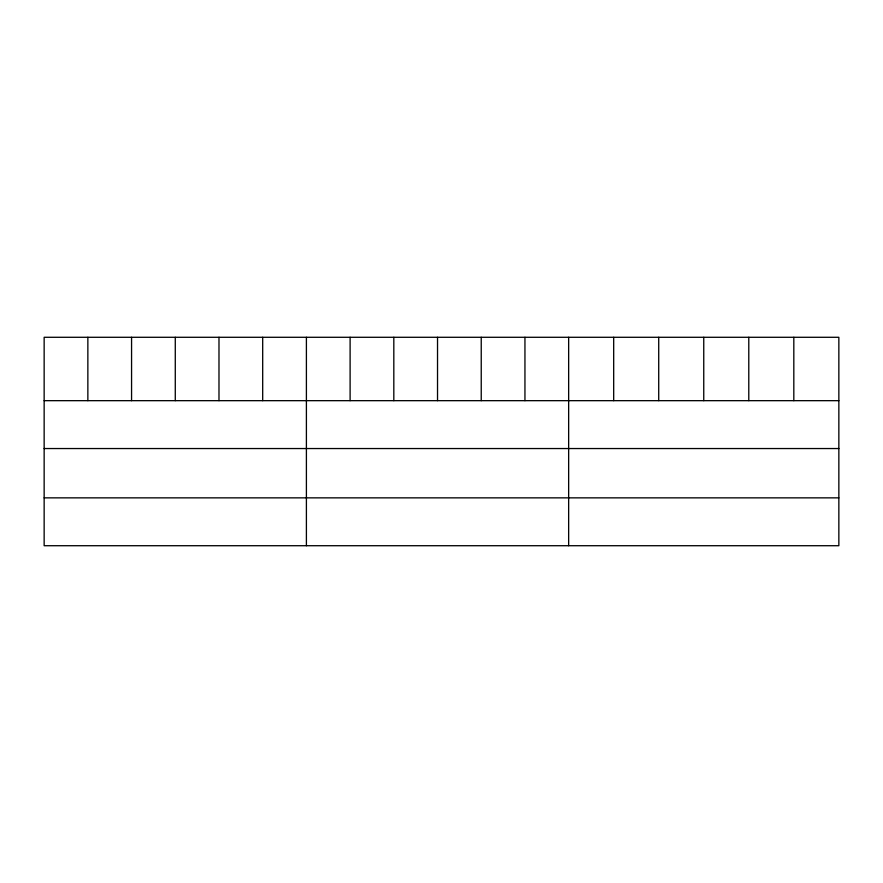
<?xml version="1.0" encoding="UTF-8"?>
<svg xmlns="http://www.w3.org/2000/svg" width="883" height="883" viewBox="0 0 883 883"><rect width="100%" height="100%" fill="white"/><g stroke="black" fill="none" stroke-linecap="round" stroke-linejoin="round"><path stroke-width="1.32" d="M838.85 448.542L838.85 337.284L44.15 337.284L44.15 545.716L838.85 545.716L838.85 448.542L44.15 448.542M44.15 400.672L838.85 400.672M44.15 497.857L838.85 497.857M793.817 337.284L793.817 400.672M748.784 337.284L748.784 400.672M703.751 337.284L703.751 400.672M658.718 337.284L658.718 400.672M613.685 337.284L613.685 400.672M568.652 337.284L568.652 545.716M524.944 337.284L524.944 400.672M481.235 337.284L481.235 400.672M437.526 337.284L437.526 400.672M393.818 337.284L393.818 400.672M350.109 337.284L350.109 400.672M306.401 337.284L306.401 545.716M262.692 337.284L262.692 400.672M218.984 337.284L218.984 400.672M175.276 337.284L175.276 400.672M131.567 337.284L131.567 400.672M87.858 337.284L87.858 400.672"/></g></svg>
